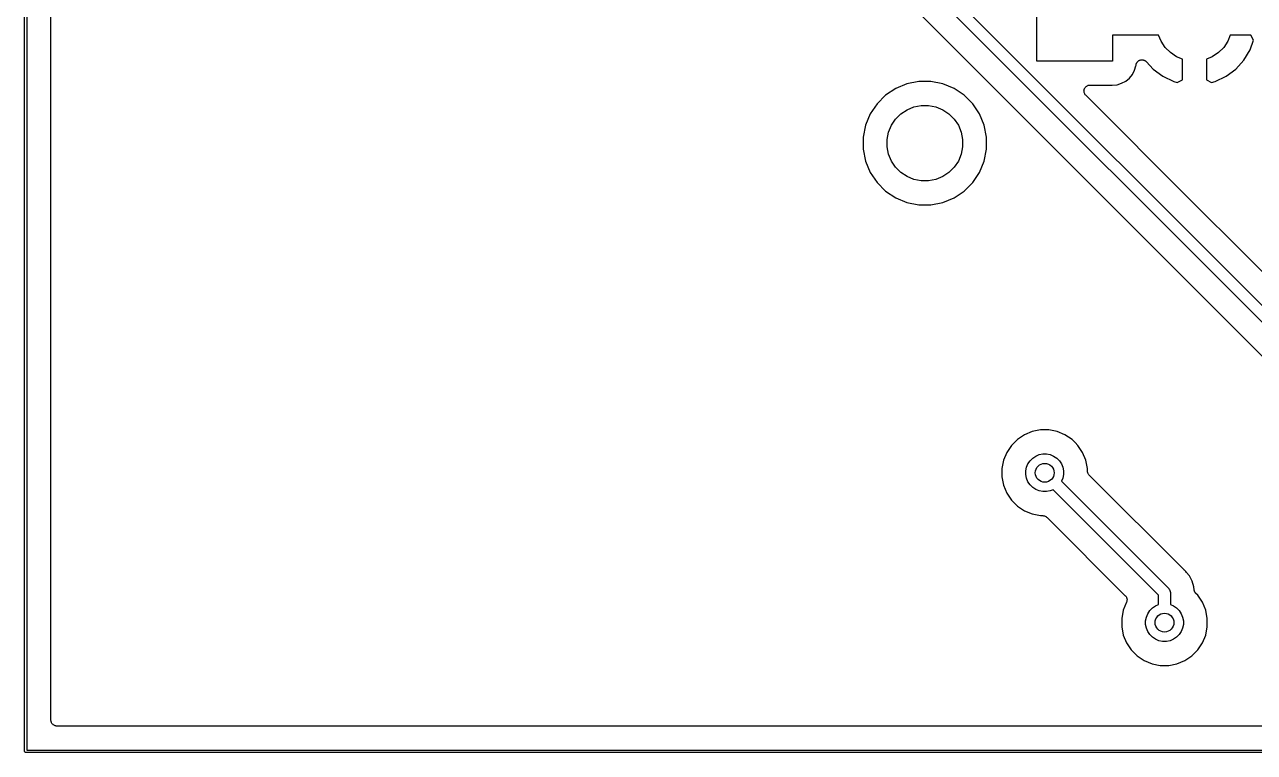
# Model space of a CAD drawing. Extents: x 20 to 116, y -135 to -20.
# Drawn here: x 19.97 to 46.05, y -135.03 to -119.6 of the extents above; entities that cross this region are included whole.
import ezdxf

# ---------------------------------------------------------------- set-up
doc = ezdxf.new("R2010")
doc.units = 0
doc.layers.add('BLACK', color=7, linetype='CONTINUOUS')

msp = doc.modelspace()

# ---------------------------------------------------------------- linework, layer by layer
at = {"layer": 'BLACK', "linetype": 'CONTINUOUS'}
for p, q in [((19.975, -134.999), (19.975, -20.0012)), ((20.025, -20.025), (20.025, -134.975)), ((20.533, -134.34), (20.533, -20.66)), ((30.5473, -109.891), (47.0918, -126.435)), ((46.9473, -126.644), (30.3579, -110.055)), ((30.2962, -110.711), (46.566, -126.981)), ((41.44, -120.375), (41.44, -118.775)), ((44.0193, -119.829), (43.04, -119.829)), ((43.04, -119.829), (43.04, -120.375)), ((44.071, -119.954), (44.0193, -119.829)), ((45.5407, -119.829), (45.489, -119.954)), ((45.9753, -119.829), (45.5407, -119.829)), ((45.9617, -120.134), (46.0331, -119.935)), ((46.0331, -119.935), (45.9753, -119.829)), ((44.1586, -120.085), (44.071, -119.954)), ((44.27, -120.196), (44.1586, -120.085)), ((44.4011, -120.284), (44.27, -120.196)), ((45.29, -120.196), (45.1589, -120.284)), ((45.4014, -120.085), (45.29, -120.196)), ((45.489, -119.954), (45.4014, -120.085)), ((45.8299, -120.354), (45.9617, -120.134)), ((43.04, -120.375), (41.44, -120.375)), ((43.5406, -120.475), (43.5418, -120.462)), ((43.5418, -120.462), (43.542, -120.461)), ((43.542, -120.461), (43.5439, -120.452)), ((43.5439, -120.452), (43.5453, -120.443)), ((43.5453, -120.443), (43.5465, -120.44)), ((43.5465, -120.44), (43.5472, -120.436)), ((43.5472, -120.436), (43.5508, -120.428)), ((43.5508, -120.428), (43.5539, -120.42)), ((43.5539, -120.42), (43.5556, -120.417)), ((43.5556, -120.417), (43.557, -120.414)), ((43.557, -120.414), (43.5621, -120.406)), ((43.5621, -120.406), (43.5668, -120.398)), ((43.5668, -120.398), (43.5691, -120.396)), ((43.5691, -120.396), (43.571, -120.393)), ((43.571, -120.393), (43.5775, -120.387)), ((43.5775, -120.387), (43.5836, -120.38)), ((43.5836, -120.38), (43.5863, -120.378)), ((43.5863, -120.378), (43.5887, -120.376)), ((43.5887, -120.376), (43.5963, -120.371)), ((43.5963, -120.371), (43.6036, -120.366)), ((43.6036, -120.366), (43.6066, -120.364)), ((43.6066, -120.364), (43.6094, -120.362)), ((43.6094, -120.362), (43.6178, -120.359)), ((43.6178, -120.359), (43.626, -120.355)), ((43.626, -120.355), (43.6293, -120.354)), ((43.6293, -120.354), (43.6324, -120.353)), ((43.6324, -120.353), (43.6413, -120.351)), ((43.6413, -120.351), (43.6501, -120.349)), ((43.6501, -120.349), (43.6535, -120.349)), ((43.6535, -120.349), (43.6568, -120.348)), ((43.6568, -120.348), (43.6658, -120.349)), ((43.6658, -120.349), (43.6749, -120.348)), ((43.6749, -120.348), (43.6782, -120.349)), ((43.6782, -120.349), (43.6816, -120.349)), ((43.6816, -120.349), (43.6904, -120.35)), ((43.6904, -120.35), (43.6994, -120.352)), ((43.6994, -120.352), (43.7025, -120.353)), ((43.7025, -120.353), (43.7058, -120.354)), ((43.7058, -120.354), (43.7142, -120.357)), ((43.7142, -120.357), (43.7227, -120.36)), ((43.7227, -120.36), (43.7256, -120.362)), ((43.7256, -120.362), (43.7287, -120.363)), ((43.7287, -120.363), (43.7362, -120.368)), ((43.7362, -120.368), (43.7439, -120.373)), ((43.7439, -120.373), (43.7464, -120.375)), ((43.7464, -120.375), (43.7492, -120.377)), ((43.7492, -120.377), (43.7556, -120.384)), ((43.7556, -120.384), (43.7623, -120.39)), ((43.7623, -120.39), (43.9023, -120.544)), ((44.526, -120.336), (44.4011, -120.284)), ((44.526, -120.77), (44.526, -120.336)), ((45.1589, -120.284), (45.034, -120.336)), ((45.034, -120.336), (45.034, -120.77)), ((45.6577, -120.544), (45.8299, -120.354)), ((43.4009, -120.736), (43.4644, -120.659)), ((43.4644, -120.659), (43.5116, -120.57)), ((43.5116, -120.57), (43.5406, -120.475)), ((43.9023, -120.544), (44.1082, -120.697)), ((44.1082, -120.697), (44.3427, -120.807)), ((45.2173, -120.807), (45.4518, -120.697)), ((45.4518, -120.697), (45.6577, -120.544)), ((38.4454, -120.956), (38.2312, -121.099)), ((38.6835, -120.857), (38.4454, -120.956)), ((38.9362, -120.807), (38.6835, -120.857)), ((39.1938, -120.807), (38.9362, -120.807)), ((39.4465, -120.857), (39.1938, -120.807)), ((39.6846, -120.956), (39.4465, -120.857)), ((39.8988, -121.099), (39.6846, -120.956)), ((42.4394, -120.996), (42.4407, -120.984)), ((42.4407, -120.984), (42.4408, -120.984)), ((42.4408, -120.984), (42.4445, -120.972)), ((42.4408, -120.984), (42.4408, -120.984)), ((42.4445, -120.972), (42.4481, -120.961)), ((42.4481, -120.961), (42.4482, -120.96)), ((42.4482, -120.96), (42.4483, -120.96)), ((42.4483, -120.96), (42.4542, -120.949)), ((42.4542, -120.949), (42.46, -120.939)), ((42.46, -120.939), (42.4601, -120.939)), ((42.4601, -120.939), (42.4602, -120.939)), ((42.4602, -120.939), (42.4681, -120.929)), ((42.4681, -120.929), (42.4759, -120.92)), ((42.4759, -120.92), (42.476, -120.92)), ((42.476, -120.92), (42.4761, -120.92)), ((42.4761, -120.92), (42.4856, -120.912)), ((42.4856, -120.912), (42.4951, -120.904)), ((42.4951, -120.904), (42.4953, -120.904)), ((42.4953, -120.904), (42.4954, -120.904)), ((42.4954, -120.904), (42.5063, -120.898)), ((42.5063, -120.898), (42.517, -120.893)), ((42.517, -120.893), (42.5172, -120.893)), ((42.5172, -120.893), (42.5173, -120.893)), ((42.5173, -120.893), (42.5291, -120.889)), ((42.5291, -120.889), (42.5408, -120.886)), ((42.5408, -120.886), (42.541, -120.886)), ((42.541, -120.886), (42.5411, -120.886)), ((42.5411, -120.886), (42.5534, -120.884)), ((42.5534, -120.884), (42.5655, -120.883)), ((42.5655, -120.883), (42.5656, -120.883)), ((42.5656, -120.883), (42.5658, -120.883)), ((42.5658, -120.883), (43.0341, -120.886)), ((43.0341, -120.886), (43.1396, -120.876)), ((43.1396, -120.876), (43.2353, -120.847)), ((43.2353, -120.847), (43.3236, -120.799)), ((43.3236, -120.799), (43.4009, -120.736)), ((44.3427, -120.807), (44.4167, -120.83)), ((44.4167, -120.83), (44.526, -120.77)), ((45.034, -120.77), (45.1433, -120.83)), ((45.1433, -120.83), (45.2173, -120.807)), ((38.2312, -121.099), (38.049, -121.281)), ((40.081, -121.281), (39.8988, -121.099)), ((42.438, -121.009), (42.4394, -120.996)), ((42.4391, -121.021), (42.438, -121.009)), ((42.438, -121.009), (42.4381, -121.009)), ((42.4381, -121.009), (42.438, -121.009)), ((42.4401, -121.033), (42.4391, -121.021)), ((42.4402, -121.033), (42.4401, -121.033)), ((42.4402, -121.034), (42.4402, -121.033)), ((42.4436, -121.045), (42.4402, -121.034)), ((42.447, -121.057), (42.4436, -121.045)), ((42.4471, -121.057), (42.447, -121.057)), ((42.4528, -121.068), (42.4471, -121.057)), ((42.4471, -121.057), (42.4471, -121.057)), ((42.4584, -121.079), (42.4528, -121.068)), ((42.4585, -121.079), (42.4584, -121.079)), ((42.4584, -121.079), (42.4584, -121.079)), ((42.4663, -121.089), (42.4585, -121.079)), ((42.4738, -121.099), (42.4663, -121.089)), ((42.4739, -121.099), (42.4738, -121.099)), ((42.474, -121.099), (42.4739, -121.099)), ((42.4752, -121.1), (42.474, -121.099)), ((43.2309, -121.856), (42.4752, -121.1)), ((37.9059, -121.495), (37.8073, -121.733)), ((38.049, -121.281), (37.9059, -121.495)), ((38.4436, -121.605), (38.555, -121.494)), ((38.555, -121.494), (38.6861, -121.406)), ((38.6861, -121.406), (38.8316, -121.346)), ((38.8316, -121.346), (38.9862, -121.315)), ((38.9862, -121.315), (39.1438, -121.315)), ((39.1438, -121.315), (39.2984, -121.346)), ((39.2984, -121.346), (39.4439, -121.406)), ((39.4439, -121.406), (39.575, -121.494)), ((39.575, -121.494), (39.6864, -121.605)), ((40.2241, -121.495), (40.081, -121.281)), ((40.3227, -121.733), (40.2241, -121.495)), ((37.8073, -121.733), (37.757, -121.986)), ((38.2957, -121.882), (38.356, -121.736)), ((38.356, -121.736), (38.4436, -121.605)), ((39.6864, -121.605), (39.774, -121.736)), ((39.774, -121.736), (39.8343, -121.882)), ((40.373, -121.986), (40.3227, -121.733)), ((37.757, -121.986), (37.757, -122.244)), ((38.265, -122.036), (38.2957, -121.882)), ((38.265, -122.194), (38.265, -122.036)), ((39.8343, -121.882), (39.865, -122.036)), ((39.865, -122.036), (39.865, -122.194)), ((40.373, -122.244), (40.373, -121.986)), ((43.231, -121.856), (43.2309, -121.856)), ((43.929, -122.554), (43.231, -121.856)), ((37.757, -122.244), (37.8073, -122.497)), ((38.2957, -122.348), (38.265, -122.194)), ((39.865, -122.194), (39.8343, -122.348)), ((40.3227, -122.497), (40.373, -122.244)), ((37.8073, -122.497), (37.9059, -122.735)), ((38.356, -122.494), (38.2957, -122.348)), ((38.4436, -122.625), (38.356, -122.494)), ((39.774, -122.494), (39.6864, -122.625)), ((39.8343, -122.348), (39.774, -122.494)), ((40.2241, -122.735), (40.3227, -122.497)), ((47.265, -125.89), (43.929, -122.554)), ((43.929, -122.554), (43.929, -122.554)), ((37.9059, -122.735), (38.049, -122.949)), ((38.555, -122.736), (38.4436, -122.625)), ((38.6861, -122.824), (38.555, -122.736)), ((39.575, -122.736), (39.4439, -122.824)), ((39.6864, -122.625), (39.575, -122.736)), ((40.081, -122.949), (40.2241, -122.735)), ((38.049, -122.949), (38.2312, -123.131)), ((38.8316, -122.884), (38.6861, -122.824)), ((38.9862, -122.915), (38.8316, -122.884)), ((39.1438, -122.915), (38.9862, -122.915)), ((39.2984, -122.884), (39.1438, -122.915)), ((39.4439, -122.824), (39.2984, -122.884)), ((39.8988, -123.131), (40.081, -122.949)), ((38.2312, -123.131), (38.4454, -123.274)), ((38.4454, -123.274), (38.6835, -123.373)), ((39.4465, -123.373), (39.6846, -123.274)), ((39.6846, -123.274), (39.8988, -123.131)), ((38.6835, -123.373), (38.9362, -123.423)), ((38.9362, -123.423), (39.1938, -123.423)), ((39.1938, -123.423), (39.4465, -123.373)), ((41.1749, -128.295), (41.0262, -128.395)), ((41.3401, -128.227), (41.1749, -128.295)), ((41.5156, -128.192), (41.3401, -128.227)), ((41.6944, -128.192), (41.5156, -128.192)), ((41.8699, -128.227), (41.6944, -128.192)), ((42.0351, -128.295), (41.8699, -128.227)), ((42.1838, -128.395), (42.0351, -128.295)), ((40.8997, -128.521), (40.8003, -128.67)), ((41.0262, -128.395), (40.8997, -128.521)), ((42.2488, -128.46), (42.1838, -128.395)), ((42.2489, -128.46), (42.2488, -128.46)), ((42.3103, -128.521), (42.2489, -128.46)), ((42.4097, -128.67), (42.3103, -128.521)), ((40.8003, -128.67), (40.7319, -128.835)), ((41.2943, -128.845), (41.35, -128.789)), ((41.35, -128.789), (41.4155, -128.746)), ((41.4155, -128.746), (41.4883, -128.715)), ((41.4883, -128.715), (41.5656, -128.7)), ((41.5656, -128.7), (41.6444, -128.7)), ((41.6444, -128.7), (41.7217, -128.715)), ((41.7217, -128.715), (41.7945, -128.746)), ((41.7945, -128.746), (41.86, -128.789)), ((41.86, -128.789), (41.9157, -128.845)), ((42.4781, -128.835), (42.4097, -128.67)), ((40.7319, -128.835), (40.697, -129.011)), ((40.697, -129.011), (40.697, -129.189)), ((41.205, -129.061), (41.2204, -128.983)), ((41.205, -129.139), (41.205, -129.061)), ((41.2204, -128.983), (41.2505, -128.911)), ((41.2505, -128.911), (41.2943, -128.845)), ((41.9157, -128.845), (41.9595, -128.911)), ((41.9595, -128.911), (41.9896, -128.983)), ((41.9896, -128.983), (42.005, -129.061)), ((42.005, -129.061), (42.005, -129.139)), ((42.513, -129.011), (42.4781, -128.835)), ((42.513, -129.06), (42.513, -129.011)), ((42.5141, -129.072), (42.513, -129.06)), ((42.5152, -129.084), (42.5141, -129.072)), ((40.697, -129.189), (40.7319, -129.365)), ((41.2204, -129.217), (41.205, -129.139)), ((41.2505, -129.289), (41.2204, -129.217)), ((41.2943, -129.355), (41.2505, -129.289)), ((41.9896, -129.217), (41.9629, -129.281)), ((41.9629, -129.281), (44.2291, -131.547)), ((42.005, -129.139), (41.9896, -129.217)), ((42.5154, -129.084), (42.5152, -129.084)), ((42.5154, -129.085), (42.5154, -129.084)), ((42.5188, -129.096), (42.5154, -129.085)), ((42.5221, -129.107), (42.5188, -129.096)), ((42.5224, -129.108), (42.5221, -129.107)), ((42.5226, -129.109), (42.5224, -129.108)), ((42.5281, -129.119), (42.5226, -129.109)), ((42.5335, -129.129), (42.5281, -129.119)), ((42.5339, -129.13), (42.5335, -129.129)), ((42.5342, -129.13), (42.5339, -129.13)), ((42.5416, -129.14), (42.5342, -129.13)), ((42.549, -129.149), (42.5416, -129.14)), ((42.5499, -129.15), (42.549, -129.149)), ((42.5502, -129.15), (42.5499, -129.15)), ((42.5499, -129.15), (42.5499, -129.15)), ((42.5499, -129.15), (42.5499, -129.15)), ((44.5662, -131.166), (42.5502, -129.15)), ((40.7319, -129.365), (40.8003, -129.53)), ((40.8003, -129.53), (40.8997, -129.679)), ((41.35, -129.411), (41.2943, -129.355)), ((41.4155, -129.454), (41.35, -129.411)), ((41.4883, -129.485), (41.4155, -129.454)), ((41.5656, -129.5), (41.4883, -129.485)), ((41.6444, -129.5), (41.5656, -129.5)), ((41.7217, -129.485), (41.6444, -129.5)), ((41.7861, -129.458), (41.7217, -129.485)), ((44.02, -131.692), (41.7861, -129.458)), ((40.8997, -129.679), (41.0262, -129.805)), ((41.0262, -129.805), (41.1749, -129.905)), ((41.1749, -129.905), (41.3401, -129.973)), ((41.3401, -129.973), (41.5156, -130.008)), ((41.5156, -130.008), (41.5652, -130.008)), ((41.5652, -130.008), (41.5656, -130.008)), ((41.5656, -130.008), (41.5656, -130.008)), ((41.5656, -130.008), (41.5657, -130.008)), ((41.5657, -130.008), (41.567, -130.008)), ((41.567, -130.008), (41.5786, -130.009)), ((41.5786, -130.009), (41.5903, -130.011)), ((41.5903, -130.011), (41.5909, -130.011)), ((41.5909, -130.011), (41.5916, -130.011)), ((41.5916, -130.011), (41.6028, -130.014)), ((41.6028, -130.014), (41.614, -130.018)), ((41.614, -130.018), (41.6146, -130.018)), ((41.6146, -130.018), (41.6152, -130.018)), ((41.6152, -130.018), (41.6255, -130.024)), ((41.6255, -130.024), (41.6358, -130.029)), ((41.6358, -130.029), (41.6364, -130.03)), ((41.6364, -130.03), (41.6369, -130.03)), ((41.6369, -130.03), (41.6459, -130.038)), ((41.6459, -130.038), (41.655, -130.045)), ((41.655, -130.045), (43.3138, -131.704)), ((44.5703, -131.169), (44.5662, -131.166)), ((44.5741, -131.173), (44.5703, -131.169)), ((44.5754, -131.174), (44.5741, -131.173)), ((44.5948, -131.19), (44.5754, -131.174)), ((44.6106, -131.21), (44.5948, -131.19)), ((44.6686, -131.28), (44.6106, -131.21)), ((44.6106, -131.21), (44.6106, -131.21)), ((44.6739, -131.287), (44.6686, -131.28)), ((44.6686, -131.28), (44.6686, -131.28)), ((44.7326, -131.397), (44.6739, -131.287)), ((44.7688, -131.516), (44.7326, -131.397)), ((44.2291, -131.547), (44.2338, -131.551)), ((44.2338, -131.551), (44.2377, -131.556)), ((44.2377, -131.556), (44.2377, -131.556)), ((44.2377, -131.556), (44.2387, -131.557)), ((44.2387, -131.557), (44.2494, -131.57)), ((44.2494, -131.57), (44.261, -131.592)), ((44.261, -131.592), (44.2682, -131.615)), ((44.2682, -131.615), (44.27, -131.634)), ((44.27, -131.634), (44.27, -131.634)), ((44.27, -131.634), (44.2706, -131.64)), ((44.2706, -131.64), (44.27, -131.646)), ((44.27, -131.646), (44.27, -131.894)), ((44.7752, -131.58), (44.7688, -131.516)), ((44.7763, -131.586), (44.7752, -131.58)), ((44.7767, -131.591), (44.7763, -131.586)), ((44.7787, -131.598), (44.7767, -131.591)), ((44.78, -131.605), (44.7787, -131.598)), ((44.7821, -131.61), (44.78, -131.605)), ((44.7837, -131.615), (44.7821, -131.61)), ((44.7868, -131.621), (44.7837, -131.615)), ((44.7895, -131.628), (44.7868, -131.621)), ((44.7925, -131.632), (44.7895, -131.628)), ((44.7951, -131.637), (44.7925, -131.632)), ((44.7994, -131.642), (44.7951, -131.637)), ((44.8032, -131.648), (44.7994, -131.642)), ((44.8071, -131.652), (44.8032, -131.648)), ((44.8105, -131.656), (44.8071, -131.652)), ((44.8118, -131.658), (44.8105, -131.656)), ((44.8503, -131.696), (44.8118, -131.658)), ((43.3414, -131.842), (43.2719, -132.01)), ((43.3138, -131.704), (43.3143, -131.704)), ((43.3143, -131.704), (43.3143, -131.705)), ((43.3143, -131.705), (43.3143, -131.705)), ((43.3143, -131.705), (43.3151, -131.705)), ((43.3151, -131.705), (43.3225, -131.715)), ((43.3225, -131.715), (43.3299, -131.724)), ((43.3299, -131.724), (43.3302, -131.724)), ((43.3302, -131.724), (43.3305, -131.725)), ((43.3305, -131.725), (43.336, -131.735)), ((43.336, -131.735), (43.3415, -131.746)), ((43.3448, -131.831), (43.3414, -131.842)), ((43.3415, -131.746), (43.3417, -131.746)), ((43.3417, -131.746), (43.3419, -131.747)), ((43.3419, -131.747), (43.3452, -131.758)), ((43.3483, -131.82), (43.3448, -131.831)), ((43.3452, -131.758), (43.3487, -131.769)), ((43.3484, -131.819), (43.3483, -131.82)), ((43.3486, -131.819), (43.3484, -131.819)), ((43.3497, -131.807), (43.3486, -131.819)), ((43.3487, -131.769), (43.3487, -131.77)), ((43.3487, -131.77), (43.3489, -131.77)), ((43.3489, -131.77), (43.3499, -131.782)), ((43.351, -131.795), (43.3497, -131.807)), ((43.3499, -131.782), (43.351, -131.794)), ((43.351, -131.794), (43.351, -131.795)), ((43.351, -131.795), (43.351, -131.795)), ((43.89, -131.964), (43.9555, -131.921)), ((43.9555, -131.921), (44.02, -131.894)), ((44.02, -131.894), (44.02, -131.692)), ((44.27, -131.894), (44.3345, -131.921)), ((44.3345, -131.921), (44.4, -131.964)), ((44.9497, -131.845), (44.8503, -131.696)), ((45.0181, -132.01), (44.9497, -131.845)), ((43.2719, -132.01), (43.237, -132.186)), ((43.237, -132.186), (43.237, -132.364)), ((43.745, -132.236), (43.7604, -132.158)), ((43.7604, -132.158), (43.7905, -132.086)), ((43.7905, -132.086), (43.8343, -132.02)), ((43.8343, -132.02), (43.89, -131.964)), ((44.4, -131.964), (44.4557, -132.02)), ((44.4557, -132.02), (44.4995, -132.086)), ((44.4995, -132.086), (44.5296, -132.158)), ((44.5296, -132.158), (44.545, -132.236)), ((45.053, -132.186), (45.0181, -132.01)), ((45.053, -132.364), (45.053, -132.186)), ((43.237, -132.364), (43.2719, -132.54)), ((43.745, -132.314), (43.745, -132.236)), ((43.7604, -132.392), (43.745, -132.314)), ((43.7905, -132.464), (43.7604, -132.392)), ((43.8343, -132.53), (43.7905, -132.464)), ((44.4995, -132.464), (44.4557, -132.53)), ((44.5296, -132.392), (44.4995, -132.464)), ((44.545, -132.314), (44.5296, -132.392)), ((44.545, -132.236), (44.545, -132.314)), ((45.0181, -132.54), (45.053, -132.364)), ((43.2719, -132.54), (43.3403, -132.705)), ((43.3403, -132.705), (43.4397, -132.854)), ((43.89, -132.586), (43.8343, -132.53)), ((43.9555, -132.629), (43.89, -132.586)), ((44.0283, -132.66), (43.9555, -132.629)), ((44.1056, -132.675), (44.0283, -132.66)), ((44.1844, -132.675), (44.1056, -132.675)), ((44.2617, -132.66), (44.1844, -132.675)), ((44.3345, -132.629), (44.2617, -132.66)), ((44.4, -132.586), (44.3345, -132.629)), ((44.4557, -132.53), (44.4, -132.586)), ((44.8503, -132.854), (44.9497, -132.705)), ((44.9497, -132.705), (45.0181, -132.54)), ((43.4397, -132.854), (43.5662, -132.98)), ((43.5662, -132.98), (43.7149, -133.08)), ((44.5751, -133.08), (44.7238, -132.98)), ((44.7238, -132.98), (44.8503, -132.854)), ((43.7149, -133.08), (43.8801, -133.148)), ((43.8801, -133.148), (44.0556, -133.183)), ((44.0556, -133.183), (44.2344, -133.183)), ((44.2344, -133.183), (44.4099, -133.148)), ((44.4099, -133.148), (44.5751, -133.08)), ((20.5342, -134.352), (20.533, -134.34)), ((20.5352, -134.364), (20.5342, -134.352)), ((20.5354, -134.364), (20.5352, -134.364)), ((20.5354, -134.365), (20.5354, -134.364)), ((20.5389, -134.376), (20.5354, -134.365)), ((20.5422, -134.388), (20.5389, -134.376)), ((20.5425, -134.388), (20.5422, -134.388)), ((20.5426, -134.388), (20.5425, -134.388)), ((20.5482, -134.399), (20.5426, -134.388)), ((20.5537, -134.41), (20.5482, -134.399)), ((20.554, -134.41), (20.5537, -134.41)), ((20.5542, -134.41), (20.554, -134.41)), ((20.5618, -134.42), (20.5542, -134.41)), ((20.5693, -134.429), (20.5618, -134.42)), ((20.5696, -134.429), (20.5693, -134.429)), ((20.5699, -134.429), (20.5696, -134.429)), ((20.5791, -134.437), (20.5699, -134.429)), ((20.5882, -134.445), (20.5791, -134.437)), ((20.5886, -134.445), (20.5882, -134.445)), ((20.589, -134.445), (20.5886, -134.445)), ((20.5995, -134.451), (20.589, -134.445)), ((20.61, -134.457), (20.5995, -134.451)), ((20.6104, -134.457), (20.61, -134.457)), ((20.6108, -134.457), (20.6104, -134.457)), ((20.6222, -134.461), (20.6108, -134.457)), ((20.6336, -134.464), (20.6222, -134.461)), ((20.634, -134.464), (20.6336, -134.464)), ((20.6345, -134.464), (20.634, -134.464)), ((20.6463, -134.466), (20.6345, -134.464)), ((20.6582, -134.467), (20.6463, -134.466)), ((20.6591, -134.467), (20.6582, -134.467)), ((20.66, -134.467), (20.6591, -134.467)), ((20.6591, -134.467), (20.6591, -134.467)), ((20.6591, -134.467), (20.6591, -134.467)), ((115.226, -134.467), (20.66, -134.467)), ((19.9749, -135), (19.975, -134.999)), ((19.9754, -135.005), (19.9749, -135)), ((19.9768, -135.01), (19.9754, -135.005)), ((19.9791, -135.014), (19.9768, -135.01)), ((19.9822, -135.018), (19.9791, -135.014)), ((19.986, -135.021), (19.9822, -135.018)), ((19.9904, -135.023), (19.986, -135.021)), ((19.9951, -135.025), (19.9904, -135.023)), ((19.9988, -135.025), (19.9951, -135.025)), ((20, -135.025), (19.9988, -135.025)), ((19.9988, -135.025), (19.9988, -135.025)), ((20.0012, -135.025), (20, -135.025)), ((115.884, -135.025), (20.0012, -135.025)), ((20.025, -134.975), (115.86, -134.975))]:
    msp.add_line(p, q, dxfattribs=at)
at = {"layer": 'BLACK'}
for centre in [(41.605, -129.1), (44.145, -132.275)]:
    msp.add_circle(centre, 0.2, dxfattribs=at)

doc.saveas('drawing.dxf')
